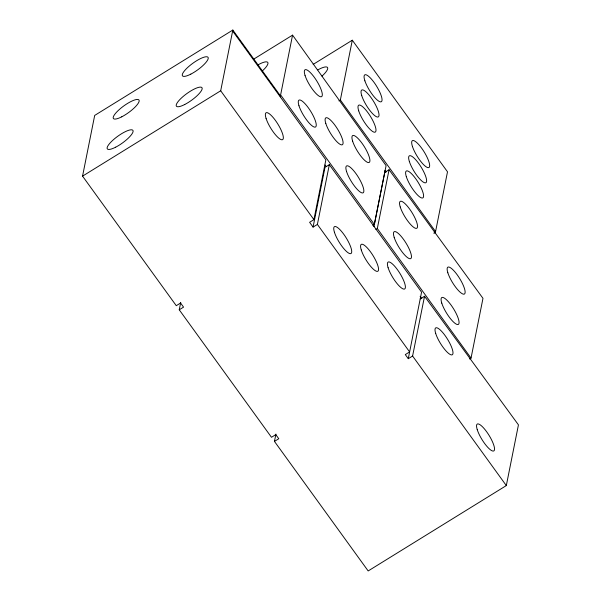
<?xml version="1.0" encoding="UTF-8"?>
<svg xmlns="http://www.w3.org/2000/svg" width="601" height="601" viewBox="0 0 601 601"><rect width="100%" height="100%" fill="white"/><g stroke="black" fill="none" stroke-linecap="round" stroke-linejoin="round"><path stroke-width="0.9" d="M420.219 298.93L424.539 296.263L518.445 424.862L506.312 485.578L368.173 570.95L274.454 441.404L278.774 438.738L275.799 434.621L271.479 437.288L179.248 309.8L183.56 307.134L180.585 303.017L176.273 305.691L82.555 176.138L94.688 115.422L232.827 30.05L280.427 95.852L280.239 96.799M82.555 176.138L220.695 90.774L232.827 30.05M179.248 309.8L180.721 302.446M374.34 224.451L386.09 165.628L292.559 35.128L280.622 94.905L374.34 224.451L372.898 225.337M317.388 224.428L409.619 351.923L405.299 354.59L408.274 358.699L421.564 292.146L329.333 164.659L317.388 224.428L313.068 227.095L309.605 222.302L313.917 219.635L325.862 159.866L232.632 30.997M313.068 227.095L325.013 167.326L329.333 164.659M338.919 100.87L340.354 99.984L352.299 40.207L447.505 171.811L435.567 231.588L434.125 232.474M274.454 441.404L275.927 434.05M373.912 226.637L384.753 172.404L389.065 169.737L482.979 298.336L471.034 358.106L469.599 359M375.873 229.454L377.315 228.56L389.065 169.737M408.274 358.699L412.594 356.032L424.539 296.263M253.434 59.311L292.559 35.128M313.174 64.39L352.299 40.207M433.937 233.421L435.372 232.534M340.354 99.984L435.567 231.588M385.016 170.353L386.12 171.878M384.693 171.112L385.782 172.622M377.315 228.56L471.034 358.106M325.081 164.997L326.178 166.507M420.129 296.383L421.774 298.652M220.695 90.774L313.917 219.635M412.594 356.032L506.312 485.578M257.476 65.156A15.769 4.094 -35.9 0 1 267.73 62.361A15.769 4.094 -35.9 0 1 262.261 71.038M317.884 69.859A15.769 4.094 -35.9 0 1 327.537 67.53A15.769 4.094 -35.9 0 1 322.001 76.117M477.247 429.662A15.769 4.109 58.3 0 0 492.707 451.028A15.769 4.109 58.3 0 0 486.682 431.803A15.769 4.109 58.3 0 0 477.247 429.662M435.71 333.502A15.769 4.109 58.3 0 0 451.171 354.868A15.769 4.109 58.3 0 0 445.146 335.643A15.769 4.109 58.3 0 0 435.71 333.502M361.269 249.978A15.769 4.109 58.3 0 0 376.729 271.344A15.769 4.109 58.3 0 0 370.704 252.12A15.769 4.109 58.3 0 0 361.269 249.978M388.103 267.7A15.769 4.109 58.3 0 0 403.564 289.066A15.769 4.109 58.3 0 0 397.546 269.841A15.769 4.109 58.3 0 0 388.103 267.7M334.434 232.256A15.769 4.109 58.3 0 0 349.895 253.63A15.769 4.109 58.3 0 0 343.87 234.405A15.769 4.109 58.3 0 0 334.434 232.256M115.67 147.185A15.769 4.094 -35.9 0 0 132.926 130.417A15.769 4.094 -35.9 0 0 111.763 141.25A15.769 4.094 -35.9 0 0 115.67 147.185M184.77 104.484A15.769 4.094 -35.9 0 0 201.989 87.723A15.769 4.094 -35.9 0 0 180.811 98.594A15.769 4.094 -35.9 0 0 184.77 104.484M266.063 118.374A15.769 4.109 58.3 0 0 281.523 139.74A15.769 4.109 58.3 0 0 275.498 120.523A15.769 4.109 58.3 0 0 266.063 118.374M190.802 74.141A15.769 4.094 -35.9 0 0 208.059 57.365A15.769 4.094 -35.9 0 0 186.903 68.206A15.769 4.094 -35.9 0 0 190.802 74.141M121.733 116.827A15.769 4.094 -35.9 0 0 138.989 100.051A15.769 4.094 -35.9 0 0 117.834 110.892A15.769 4.094 -35.9 0 0 121.733 116.827M441.78 303.137A15.769 4.109 58.3 0 0 457.241 324.51A15.769 4.109 58.3 0 0 451.216 305.285A15.769 4.109 58.3 0 0 441.78 303.137M447.843 272.779A15.769 4.109 58.3 0 0 463.303 294.144A15.769 4.109 58.3 0 0 457.278 274.92A15.769 4.109 58.3 0 0 447.843 272.779M400.243 206.977A15.769 4.109 58.3 0 0 415.697 228.342A15.769 4.109 58.3 0 0 409.679 209.118A15.769 4.109 58.3 0 0 400.243 206.977M298.967 105.731A15.769 4.109 58.3 0 0 314.428 127.104A15.769 4.109 58.3 0 0 308.403 107.879A15.769 4.109 58.3 0 0 298.967 105.731M305.03 75.373A15.769 4.109 58.3 0 0 320.491 96.746A15.769 4.109 58.3 0 0 314.466 77.521A15.769 4.109 58.3 0 0 305.03 75.373M325.802 123.453A15.769 4.109 58.3 0 0 341.263 144.826A15.769 4.109 58.3 0 0 335.238 125.601A15.769 4.109 58.3 0 0 325.802 123.453M346.567 171.533A15.769 4.109 58.3 0 0 362.027 192.906A15.769 4.109 58.3 0 0 356.002 173.681A15.769 4.109 58.3 0 0 346.567 171.533M394.181 237.365A15.769 4.109 58.3 0 0 409.649 258.708A15.769 4.109 58.3 0 0 403.587 239.446A15.769 4.109 58.3 0 0 394.181 237.365M352.637 141.175A15.769 4.109 58.3 0 0 368.097 162.54A15.769 4.109 58.3 0 0 362.072 143.323A15.769 4.109 58.3 0 0 352.637 141.175M409.341 161.436A15.769 4.109 58.3 0 0 424.802 182.802A15.769 4.109 58.3 0 0 418.777 163.577A15.769 4.109 58.3 0 0 409.341 161.436M412.496 146.636A15.769 4.109 58.3 0 0 428.017 167.656A15.769 4.109 58.3 0 0 421.504 147.981A15.769 4.109 58.3 0 0 412.496 146.636M406.306 176.611A15.769 4.109 58.3 0 0 421.767 197.984A15.769 4.109 58.3 0 0 415.742 178.76A15.769 4.109 58.3 0 0 406.306 176.611M358.699 110.817A15.769 4.109 58.3 0 0 374.16 132.182A15.769 4.109 58.3 0 0 368.143 112.958A15.769 4.109 58.3 0 0 358.699 110.817M364.89 80.834A15.769 4.109 58.3 0 0 380.41 101.854A15.769 4.109 58.3 0 0 373.897 82.179A15.769 4.109 58.3 0 0 364.89 80.834M361.734 95.634A15.769 4.109 58.3 0 0 377.195 117A15.769 4.109 58.3 0 0 371.17 97.775A15.769 4.109 58.3 0 0 361.734 95.634"/></g></svg>
